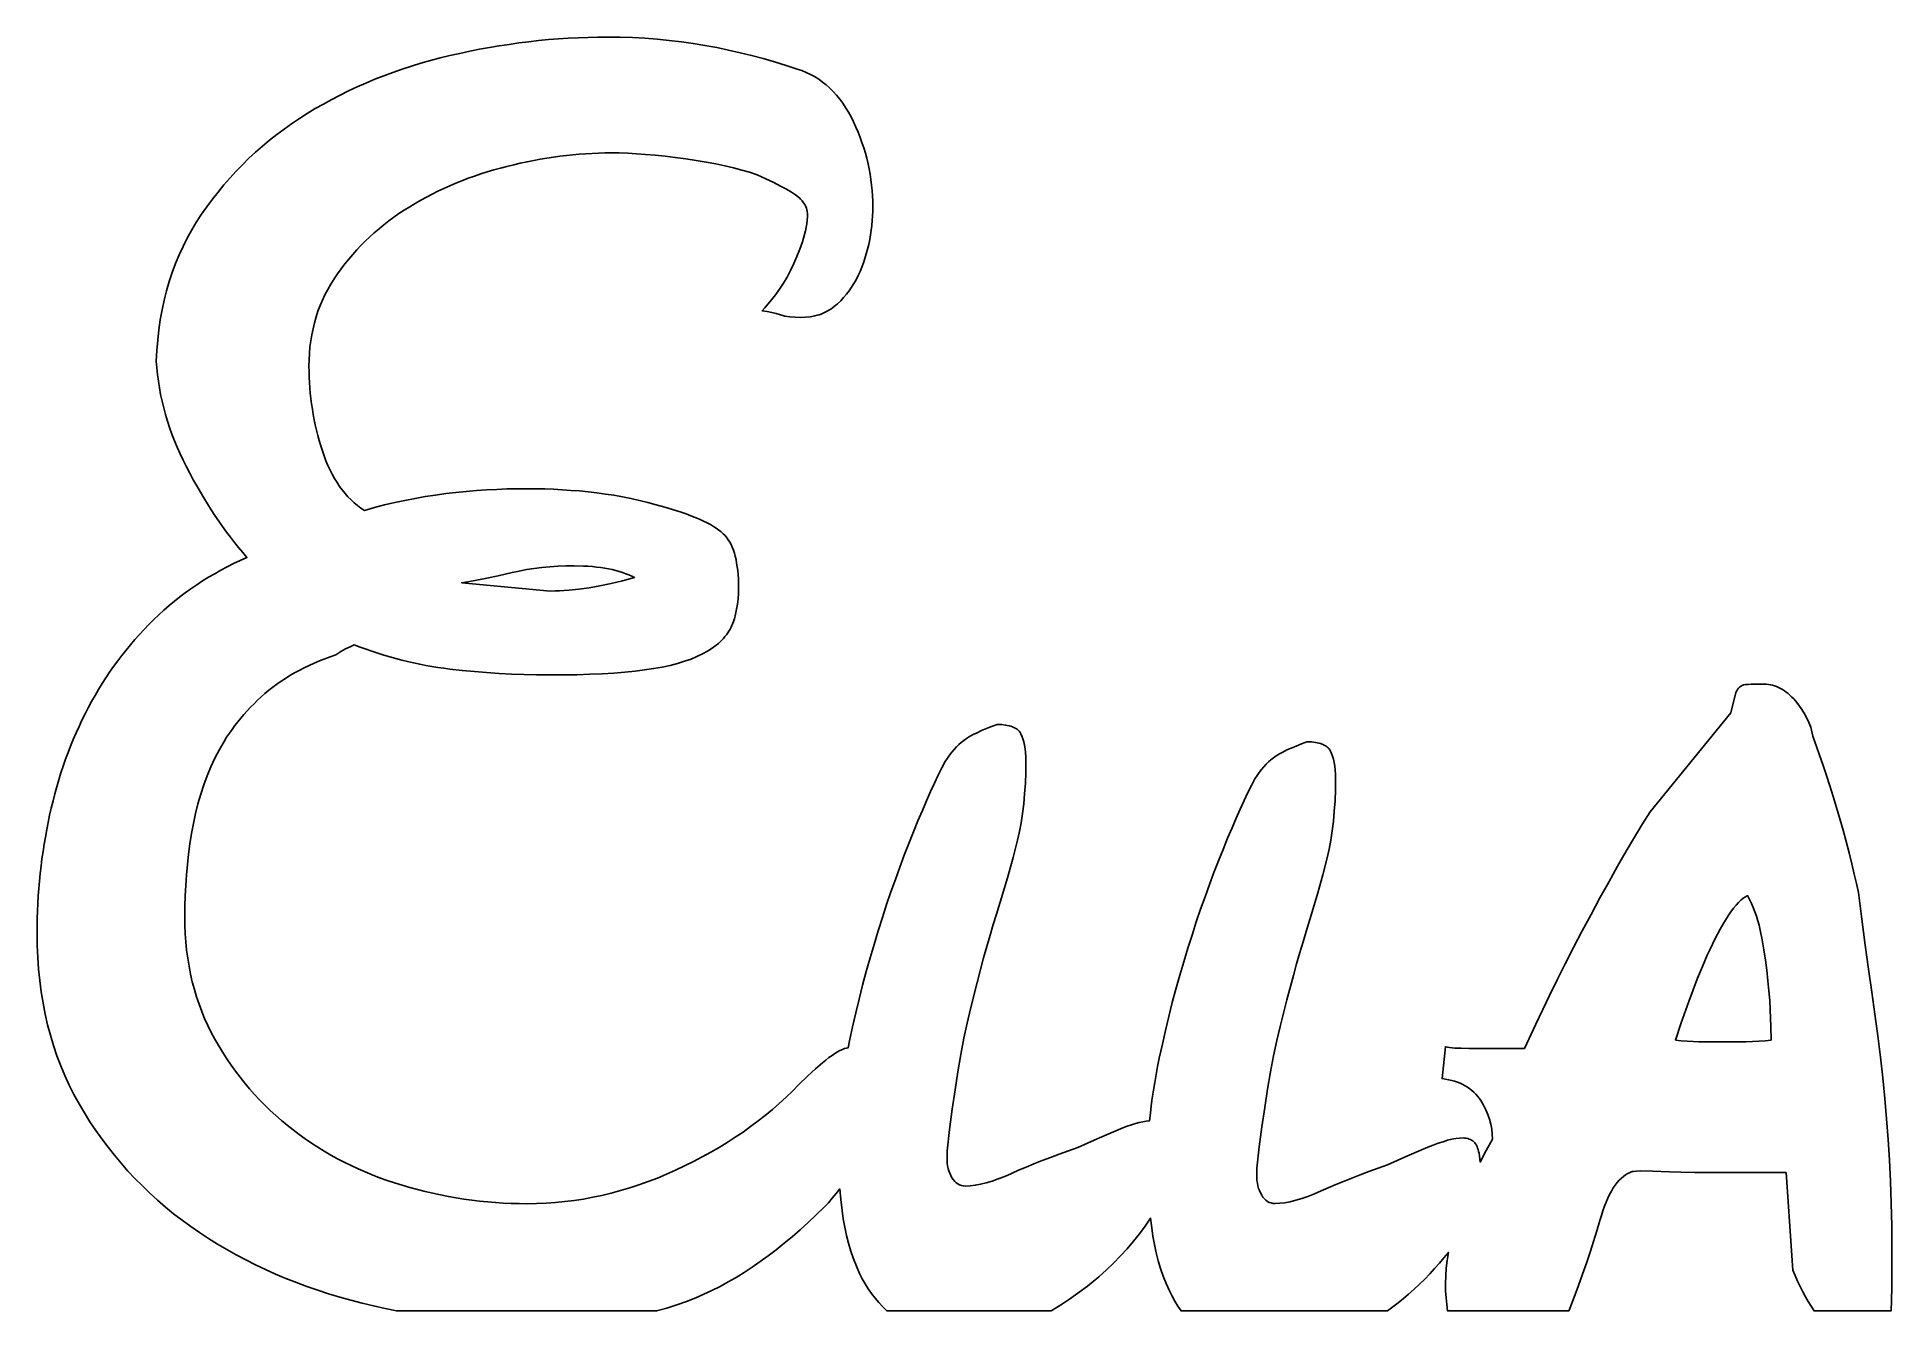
# Model space of a CAD drawing. Extents: x 24 to 170, y 15 to 115.
import ezdxf

# ---------------------------------------------------------------- set-up
doc = ezdxf.new("R2010")
doc.units = 0
doc.layers.add('CAMADA_1', color=18, linetype='CONTINUOUS')

msp = doc.modelspace()

# ---------------------------------------------------------------- linework, layer by layer
at = {"layer": 'CAMADA_1'}
for points in [[(52.3, 14.77), (51.4, 14.96), (50.5, 15.16), (49.61, 15.37), (48.72, 15.6), (47.84, 15.85), (46.96, 16.11), (46.11, 16.39), (45.26, 16.68), (44.43, 16.99), (43.61, 17.32), (42.8, 17.66), (42.01, 18.01), (41.23, 18.38), (40.46, 18.77), (39.7, 19.17), (38.96, 19.59), (38.23, 20.02), (37.51, 20.47), (36.81, 20.93), (36.12, 21.41), (35.44, 21.9), (34.78, 22.41), (34.14, 22.93), (33.52, 23.47), (32.91, 24.02), (32.32, 24.59), (31.74, 25.17), (31.19, 25.76), (30.65, 26.37), (30.12, 27), (29.62, 27.63), (29.13, 28.29), (28.66, 28.95), (28.2, 29.64), (27.76, 30.33), (27.34, 31.04), (26.94, 31.77), (26.57, 32.51), (26.22, 33.26), (25.9, 34.03), (25.6, 34.82), (25.33, 35.62), (25.09, 36.43), (24.87, 37.26), (24.68, 38.1), (24.51, 38.96), (24.37, 39.84), (24.25, 40.73), (24.16, 41.63), (24.1, 42.55), (24.06, 43.49), (24.04, 44.44), (24.05, 45.03), (24.06, 45.62), (24.08, 46.21), (24.11, 46.8), (24.14, 47.39), (24.18, 47.97), (24.23, 48.55), (24.29, 49.14), (24.36, 49.72), (24.43, 50.3), (24.51, 50.87), (24.6, 51.45), (24.7, 52.02), (24.8, 52.6), (24.91, 53.17), (25.03, 53.74), (25.16, 54.3), (25.3, 54.87), (25.44, 55.42), (25.59, 55.97), (25.76, 56.52), (25.92, 57.06), (26.1, 57.6), (26.29, 58.13), (26.48, 58.65), (26.68, 59.17), (26.89, 59.69), (27.11, 60.2), (27.34, 60.7), (27.57, 61.2), (27.82, 61.69), (28.07, 62.18), (28.33, 62.67), (28.6, 63.14), (28.87, 63.61), (29.16, 64.08), (29.45, 64.53), (29.75, 64.98), (30.06, 65.43), (30.38, 65.86), (30.7, 66.29), (31.04, 66.71), (31.38, 67.13), (31.73, 67.54), (32.09, 67.94), (32.46, 68.34), (32.83, 68.73), (33.22, 69.11), (33.61, 69.49), (34.01, 69.85), (34.42, 70.21), (34.84, 70.55), (35.26, 70.89), (35.7, 71.22), (36.14, 71.54), (36.6, 71.85), (37.06, 72.15), (37.53, 72.44), (38.01, 72.72), (38.5, 73), (38.99, 73.26), (39.5, 73.51), (40.02, 73.76), (40.54, 73.99), (40.21, 74.38), (39.89, 74.77), (39.57, 75.17), (39.25, 75.58), (38.94, 75.99), (38.63, 76.42), (38.33, 76.85), (38.03, 77.29), (37.74, 77.74), (37.45, 78.2), (37.16, 78.67), (36.88, 79.14), (36.6, 79.62), (36.32, 80.11), (36.05, 80.61), (35.79, 81.12), (35.53, 81.63), (35.29, 82.14), (35.06, 82.66), (34.85, 83.17), (34.65, 83.69), (34.46, 84.21), (34.29, 84.72), (34.14, 85.24), (34, 85.76), (33.87, 86.28), (33.76, 86.81), (33.66, 87.33), (33.58, 87.85), (33.51, 88.38), (33.45, 88.9), (33.41, 89.43), (33.46, 90.27), (33.53, 91.08), (33.62, 91.89), (33.73, 92.68), (33.87, 93.45), (34.04, 94.21), (34.23, 94.95), (34.44, 95.68), (34.67, 96.4), (34.93, 97.1), (35.21, 97.78), (35.52, 98.45), (35.85, 99.1), (36.2, 99.74), (36.58, 100.37), (36.98, 100.98), (37.4, 101.57), (37.83, 102.16), (38.27, 102.72), (38.73, 103.28), (39.21, 103.82), (39.69, 104.35), (40.19, 104.86), (40.7, 105.37), (41.23, 105.85), (41.77, 106.33), (42.32, 106.79), (42.89, 107.24), (43.47, 107.67), (44.06, 108.09), (44.67, 108.5), (45.29, 108.9), (45.92, 109.28), (46.56, 109.64), (47.21, 110), (47.87, 110.34), (48.54, 110.67), (49.22, 110.99), (49.9, 111.29), (50.6, 111.58), (51.31, 111.86), (52.02, 112.13), (52.75, 112.38), (53.48, 112.62), (54.22, 112.85), (54.97, 113.06), (55.73, 113.26), (56.51, 113.45), (57.28, 113.62), (58.06, 113.79), (58.83, 113.94), (59.61, 114.08), (60.38, 114.21), (61.16, 114.33), (61.93, 114.44), (62.71, 114.54), (63.48, 114.62), (64.26, 114.7), (65.03, 114.76), (65.81, 114.81), (66.58, 114.85), (67.36, 114.88), (68.13, 114.89), (68.91, 114.9), (69.89, 114.89), (70.87, 114.86), (71.84, 114.81), (72.8, 114.73), (73.75, 114.64), (74.7, 114.53), (75.63, 114.39), (76.56, 114.24), (77.48, 114.07), (78.4, 113.88), (79.32, 113.67), (80.22, 113.45), (81.13, 113.21), (82.03, 112.95), (82.93, 112.68), (83.82, 112.39), (84.18, 112.27), (84.52, 112.13), (84.86, 111.96), (85.18, 111.79), (85.5, 111.59), (85.8, 111.37), (86.1, 111.14), (86.38, 110.89), (86.65, 110.62), (86.91, 110.34), (87.16, 110.03), (87.4, 109.71), (87.62, 109.37), (87.84, 109.01), (88.05, 108.63), (88.24, 108.24), (88.42, 107.83), (88.6, 107.42), (88.76, 107.02), (88.9, 106.61), (89.04, 106.2), (89.17, 105.78), (89.28, 105.37), (89.38, 104.95), (89.47, 104.54), (89.54, 104.12), (89.61, 103.7), (89.66, 103.27), (89.7, 102.85), (89.73, 102.43), (89.75, 102), (89.76, 101.57), (89.75, 101.21), (89.74, 100.84), (89.71, 100.47), (89.68, 100.1), (89.63, 99.73), (89.57, 99.36), (89.51, 98.98), (89.43, 98.6), (89.34, 98.23), (89.24, 97.86), (89.13, 97.5), (89.02, 97.15), (88.89, 96.81), (88.75, 96.48), (88.6, 96.15), (88.44, 95.83), (88.27, 95.52), (88.08, 95.23), (87.89, 94.95), (87.68, 94.68), (87.46, 94.42), (87.23, 94.17), (86.98, 93.94), (86.72, 93.72), (86.59, 93.62), (86.45, 93.52), (86.31, 93.43), (86.16, 93.35), (86.01, 93.27), (85.86, 93.2), (85.7, 93.13), (85.54, 93.08), (85.37, 93.03), (85.2, 92.98), (84.84, 92.92), (84.47, 92.88), (84.08, 92.86), (83.64, 92.88), (83.23, 92.91), (82.85, 92.97), (82.67, 93.01), (82.5, 93.06), (82.16, 93.16), (81.81, 93.24), (81.44, 93.32), (81.05, 93.39), (81.26, 93.62), (81.51, 93.9), (81.79, 94.24), (82.1, 94.64), (82.43, 95.09), (82.73, 95.55), (83.02, 96.04), (83.29, 96.56), (83.55, 97.09), (83.79, 97.65), (84.01, 98.22), (84.22, 98.8), (84.31, 99.1), (84.39, 99.39), (84.46, 99.67), (84.51, 99.96), (84.56, 100.23), (84.59, 100.51), (84.61, 100.78), (84.61, 101.04), (84.6, 101.18), (84.58, 101.31), (84.54, 101.45), (84.48, 101.59), (84.41, 101.73), (84.31, 101.87), (84.21, 102.02), (84.08, 102.17), (84.01, 102.24), (83.91, 102.33), (83.67, 102.51), (83.35, 102.71), (82.96, 102.94), (82.5, 103.19), (81.96, 103.46), (81.34, 103.76), (80.65, 104.08), (80.07, 104.27), (79.46, 104.45), (78.81, 104.63), (78.13, 104.79), (77.41, 104.94), (76.66, 105.08), (75.87, 105.21), (75.05, 105.33), (74.22, 105.44), (73.42, 105.53), (72.64, 105.61), (71.89, 105.68), (71.17, 105.73), (70.48, 105.77), (69.81, 105.79), (69.17, 105.79), (68.68, 105.79), (68.18, 105.78), (67.68, 105.76), (67.18, 105.73), (66.67, 105.69), (66.17, 105.65), (65.66, 105.59), (65.15, 105.53), (64.64, 105.46), (64.12, 105.38), (63.61, 105.3), (63.09, 105.2), (62.57, 105.1), (62.04, 104.99), (61.52, 104.87), (60.99, 104.74), (60.47, 104.6), (59.95, 104.46), (59.44, 104.31), (58.93, 104.14), (58.43, 103.98), (57.94, 103.8), (57.45, 103.61), (56.97, 103.42), (56.49, 103.22), (56.02, 103.01), (55.56, 102.79), (55.1, 102.56), (54.65, 102.33), (54.21, 102.08), (53.77, 101.83), (53.34, 101.57), (52.91, 101.3), (52.5, 101.03), (52.09, 100.74), (51.7, 100.45), (51.31, 100.15), (50.93, 99.84), (50.56, 99.52), (50.2, 99.2), (49.85, 98.86), (49.51, 98.52), (49.18, 98.17), (48.86, 97.81), (48.55, 97.44), (48.24, 97.07), (47.95, 96.69), (47.66, 96.29), (47.39, 95.89), (47.14, 95.49), (46.9, 95.07), (46.68, 94.65), (46.48, 94.22), (46.3, 93.79), (46.13, 93.35), (45.98, 92.9), (45.85, 92.44), (45.74, 91.97), (45.64, 91.5), (45.56, 91.02), (45.5, 90.54), (45.46, 90.04), (45.43, 89.54), (45.42, 89.04), (45.43, 88.61), (45.44, 88.18), (45.46, 87.76), (45.49, 87.33), (45.52, 86.91), (45.57, 86.49), (45.62, 86.07), (45.69, 85.65), (45.76, 85.24), (45.83, 84.82), (45.92, 84.41), (46.01, 84), (46.12, 83.59), (46.23, 83.18), (46.35, 82.78), (46.48, 82.37), (46.61, 81.98), (46.76, 81.59), (46.91, 81.22), (47.08, 80.87), (47.25, 80.53), (47.44, 80.2), (47.63, 79.88), (47.83, 79.58), (48.04, 79.3), (48.26, 79.03), (48.49, 78.77), (48.73, 78.53), (48.98, 78.29), (49.23, 78.08), (49.5, 77.88), (49.78, 77.69), (50.57, 77.91), (51.36, 78.12), (52.16, 78.31), (52.96, 78.48), (53.76, 78.64), (54.56, 78.78), (55.37, 78.9), (56.18, 79.01), (56.98, 79.1), (57.79, 79.18), (58.59, 79.25), (59.39, 79.3), (60.19, 79.35), (60.99, 79.38), (61.78, 79.4), (62.58, 79.4), (63.27, 79.4), (63.96, 79.38), (64.64, 79.36), (65.33, 79.32), (66.01, 79.27), (66.69, 79.22), (67.37, 79.15), (68.05, 79.07), (68.73, 78.98), (69.4, 78.88), (70.07, 78.76), (70.74, 78.63), (71.41, 78.48), (72.07, 78.32), (72.73, 78.14), (73.4, 77.95), (74.28, 77.69), (74.69, 77.55), (75.08, 77.42), (75.45, 77.28), (75.8, 77.14), (76.12, 77), (76.43, 76.86), (76.72, 76.72), (76.98, 76.58), (77.23, 76.44), (77.45, 76.29), (77.66, 76.15), (77.84, 76), (78, 75.86), (78.15, 75.71), (78.27, 75.55), (78.39, 75.38), (78.5, 75.2), (78.61, 75.01), (78.7, 74.8), (78.79, 74.58), (78.87, 74.34), (78.94, 74.09), (79, 73.83), (79.05, 73.55), (79.1, 73.26), (79.14, 72.96), (79.16, 72.65), (79.19, 72.32), (79.2, 71.97), (79.2, 71.62), (79.19, 71.17), (79.16, 70.73), (79.12, 70.32), (79.05, 69.92), (78.97, 69.54), (78.87, 69.18), (78.75, 68.84), (78.61, 68.52), (78.53, 68.36), (78.44, 68.21), (78.35, 68.06), (78.24, 67.92), (78.13, 67.77), (78.01, 67.63), (77.89, 67.5), (77.75, 67.36), (77.61, 67.23), (77.45, 67.1), (77.12, 66.86), (76.76, 66.63), (76.36, 66.41), (75.93, 66.2), (75.46, 66.01), (74.95, 65.83), (74.4, 65.66), (73.81, 65.51), (73.19, 65.38), (72.52, 65.26), (71.81, 65.15), (71.06, 65.06), (70.25, 64.98), (69.39, 64.91), (68.48, 64.86), (67.51, 64.81), (66.49, 64.78), (65.42, 64.76), (64.29, 64.76), (63.3, 64.76), (62.32, 64.79), (61.34, 64.82), (60.37, 64.87), (59.39, 64.94), (58.43, 65.02), (57.46, 65.11), (56.51, 65.22), (56.03, 65.28), (55.55, 65.35), (55.08, 65.43), (54.6, 65.51), (54.13, 65.6), (53.65, 65.7), (53.18, 65.81), (52.71, 65.93), (52.24, 66.05), (51.77, 66.18), (51.31, 66.32), (50.84, 66.47), (50.37, 66.62), (49.91, 66.78), (49.45, 66.95), (48.98, 67.13), (48.65, 66.98), (48.29, 66.8), (47.92, 66.59), (47.53, 66.34), (47.09, 66.19), (46.66, 66.03), (46.24, 65.86), (45.83, 65.69), (45.43, 65.51), (45.04, 65.32), (44.65, 65.12), (44.28, 64.92), (43.92, 64.71), (43.57, 64.49), (43.23, 64.27), (42.89, 64.04), (42.57, 63.8), (42.26, 63.55), (41.95, 63.3), (41.66, 63.04), (41.38, 62.77), (41.1, 62.5), (40.83, 62.23), (40.57, 61.95), (40.31, 61.66), (40.07, 61.37), (39.83, 61.08), (39.6, 60.78), (39.38, 60.48), (39.16, 60.17), (38.95, 59.86), (38.75, 59.54), (38.56, 59.22), (38.38, 58.89), (38.2, 58.56), (38.03, 58.22), (37.71, 57.54), (37.42, 56.84), (37.15, 56.12), (36.91, 55.39), (36.69, 54.64), (36.5, 53.87), (36.33, 53.09), (36.18, 52.29), (36.06, 51.48), (35.95, 50.67), (35.86, 49.85), (35.79, 49.04), (35.73, 48.22), (35.69, 47.4), (35.66, 46.58), (35.66, 45.75), (35.67, 45.08), (35.69, 44.42), (35.74, 43.77), (35.8, 43.12), (35.89, 42.49), (35.99, 41.86), (36.11, 41.25), (36.25, 40.64), (36.41, 40.04), (36.58, 39.46), (36.78, 38.88), (36.99, 38.31), (37.22, 37.75), (37.48, 37.2), (37.74, 36.65), (38.03, 36.12), (38.33, 35.6), (38.65, 35.09), (38.97, 34.59), (39.31, 34.09), (39.65, 33.61), (40.01, 33.14), (40.38, 32.68), (40.75, 32.23), (41.14, 31.79), (41.54, 31.36), (41.95, 30.94), (42.37, 30.53), (42.81, 30.13), (43.25, 29.74), (43.7, 29.36), (44.17, 29), (44.64, 28.64), (45.12, 28.29), (45.62, 27.96), (46.11, 27.64), (46.62, 27.32), (47.14, 27.02), (47.66, 26.73), (48.19, 26.46), (48.73, 26.19), (49.28, 25.93), (49.84, 25.69), (50.4, 25.46), (50.98, 25.24), (51.56, 25.03), (52.15, 24.83), (52.74, 24.64), (53.35, 24.47), (53.95, 24.3), (54.56, 24.15), (55.17, 24.01), (55.77, 23.88), (56.38, 23.76), (57, 23.65), (57.61, 23.55), (58.23, 23.47), (58.84, 23.39), (59.46, 23.33), (60.08, 23.28), (60.7, 23.24), (61.32, 23.21), (61.95, 23.2), (62.58, 23.19), (63.32, 23.2), (64.06, 23.23), (64.8, 23.28), (65.53, 23.36), (66.27, 23.45), (67, 23.56), (67.73, 23.7), (68.46, 23.85), (69.19, 24.03), (69.92, 24.22), (70.65, 24.44), (71.37, 24.68), (72.09, 24.93), (72.82, 25.21), (73.54, 25.51), (74.25, 25.83), (74.96, 26.17), (75.66, 26.51), (76.34, 26.87), (77.01, 27.24), (77.67, 27.62), (78.31, 28.01), (78.93, 28.42), (79.55, 28.83), (80.15, 29.26), (80.73, 29.7), (81.3, 30.14), (81.86, 30.6), (82.4, 31.08), (82.93, 31.56), (83.45, 32.05), (83.95, 32.56), (84.62, 33.21), (85.24, 33.79), (85.8, 34.27), (86.06, 34.49), (86.31, 34.68), (86.55, 34.85), (86.77, 35), (86.98, 35.13), (87.17, 35.23), (87.36, 35.32), (87.52, 35.39), (87.68, 35.43), (87.82, 35.46), (87.93, 35.99), (88.17, 37.1), (88.42, 38.19), (88.68, 39.28), (88.95, 40.37), (89.24, 41.44), (89.54, 42.51), (89.85, 43.58), (90.18, 44.64), (90.51, 45.68), (90.84, 46.71), (91.18, 47.71), (91.53, 48.69), (91.88, 49.66), (92.23, 50.6), (92.59, 51.52), (92.95, 52.42), (93.3, 53.29), (93.65, 54.11), (93.98, 54.87), (94.3, 55.59), (94.61, 56.26), (94.9, 56.88), (95.18, 57.45), (95.45, 57.96), (95.62, 58.22), (95.79, 58.46), (95.97, 58.69), (96.15, 58.9), (96.33, 59.1), (96.52, 59.29), (96.71, 59.46), (96.91, 59.61), (97.12, 59.76), (97.37, 59.92), (97.65, 60.07), (97.96, 60.22), (98.31, 60.38), (98.69, 60.54), (99.1, 60.7), (99.54, 60.87), (99.89, 60.86), (100.2, 60.82), (100.48, 60.77), (100.61, 60.73), (100.73, 60.69), (100.84, 60.64), (100.95, 60.58), (101.04, 60.52), (101.13, 60.46), (101.21, 60.39), (101.28, 60.31), (101.34, 60.23), (101.39, 60.14), (101.48, 59.95), (101.56, 59.73), (101.63, 59.5), (101.69, 59.23), (101.73, 58.95), (101.76, 58.65), (101.78, 58.32), (101.79, 57.96), (101.78, 57.09), (101.75, 56.24), (101.69, 55.42), (101.62, 54.63), (101.53, 53.87), (101.42, 53.14), (101.28, 52.44), (101.13, 51.76), (100.78, 50.41), (100.39, 48.99), (99.95, 47.51), (99.48, 45.96), (99.23, 45.15), (98.98, 44.3), (98.73, 43.42), (98.47, 42.51), (97.96, 40.58), (97.43, 38.5), (97.17, 37.39), (96.92, 36.2), (96.68, 34.92), (96.44, 33.57), (96.22, 32.14), (96, 30.62), (95.79, 29.03), (95.59, 27.35), (95.59, 26.82), (95.59, 26.6), (95.61, 26.38), (95.64, 26.17), (95.68, 25.97), (95.74, 25.77), (95.81, 25.59), (95.89, 25.41), (95.98, 25.24), (96.08, 25.09), (96.2, 24.95), (96.32, 24.84), (96.44, 24.75), (96.58, 24.67), (96.72, 24.62), (96.88, 24.59), (97.04, 24.58), (97.41, 24.6), (97.81, 24.64), (98.23, 24.72), (98.67, 24.83), (99.13, 24.97), (99.62, 25.14), (100.13, 25.34), (100.67, 25.57), (101.22, 25.82), (101.81, 26.07), (102.42, 26.32), (103.06, 26.58), (103.72, 26.83), (104.41, 27.09), (105.88, 27.62), (107.4, 28.29), (109.04, 29), (109.41, 29.15), (109.76, 29.28), (110.09, 29.4), (110.41, 29.49), (110.71, 29.57), (110.99, 29.64), (111.26, 29.68), (111.52, 29.71), (111.58, 30.3), (111.65, 30.9), (111.73, 31.5), (111.82, 32.11), (111.92, 32.73), (112.03, 33.35), (112.15, 33.99), (112.28, 34.63), (112.52, 35.73), (112.77, 36.82), (113.03, 37.91), (113.3, 39), (113.59, 40.07), (113.89, 41.15), (114.2, 42.21), (114.53, 43.27), (114.86, 44.31), (115.19, 45.34), (115.53, 46.34), (115.88, 47.33), (116.23, 48.29), (116.58, 49.23), (116.94, 50.15), (117.3, 51.05), (117.65, 51.92), (118, 52.74), (118.33, 53.5), (118.65, 54.22), (118.96, 54.89), (119.25, 55.51), (119.53, 56.08), (119.8, 56.6), (119.97, 56.85), (120.14, 57.1), (120.32, 57.32), (120.5, 57.54), (120.68, 57.74), (120.87, 57.92), (121.06, 58.09), (121.25, 58.25), (121.47, 58.4), (121.72, 58.55), (122, 58.7), (122.31, 58.86), (122.66, 59.01), (123.04, 59.17), (123.45, 59.34), (123.89, 59.5), (124.24, 59.49), (124.55, 59.45), (124.83, 59.4), (124.96, 59.36), (125.08, 59.32), (125.19, 59.27), (125.3, 59.22), (125.39, 59.16), (125.48, 59.09), (125.56, 59.02), (125.63, 58.94), (125.69, 58.86), (125.74, 58.77), (125.83, 58.58), (125.91, 58.37), (125.98, 58.13), (126.04, 57.87), (126.08, 57.58), (126.11, 57.28), (126.13, 56.95), (126.14, 56.6), (126.13, 55.72), (126.1, 54.87), (126.04, 54.05), (125.97, 53.26), (125.88, 52.5), (125.77, 51.77), (125.63, 51.07), (125.48, 50.39), (125.13, 49.04), (124.74, 47.62), (124.3, 46.14), (123.83, 44.59), (123.58, 43.78), (123.33, 42.94), (123.08, 42.06), (122.82, 41.14), (122.31, 39.21), (121.78, 37.13), (121.52, 36.02), (121.27, 34.83), (121.03, 33.56), (120.79, 32.2), (120.57, 30.77), (120.35, 29.25), (120.14, 27.66), (119.94, 25.98), (119.94, 25.46), (119.94, 25.23), (119.96, 25.01), (119.99, 24.8), (120.03, 24.6), (120.09, 24.4), (120.16, 24.22), (120.24, 24.04), (120.33, 23.87), (120.43, 23.72), (120.55, 23.58), (120.67, 23.47), (120.79, 23.38), (120.93, 23.3), (121.07, 23.25), (121.23, 23.22), (121.39, 23.21), (121.76, 23.23), (122.16, 23.27), (122.58, 23.35), (123.02, 23.46), (123.48, 23.6), (123.97, 23.77), (124.48, 23.97), (125.02, 24.2), (125.57, 24.45), (126.16, 24.7), (126.77, 24.95), (127.41, 25.21), (128.07, 25.46), (128.76, 25.72), (130.23, 26.25), (131.75, 26.92), (133.39, 27.63), (133.81, 27.8), (134.21, 27.95), (134.59, 28.07), (134.95, 28.18), (135.28, 28.26), (135.6, 28.31), (135.89, 28.35), (136.17, 28.36), (136.29, 28.35), (136.42, 28.34), (136.53, 28.32), (136.64, 28.28), (136.74, 28.24), (136.84, 28.19), (136.93, 28.13), (137.01, 28.06), (137.08, 27.98), (137.15, 27.89), (137.21, 27.8), (137.27, 27.69), (137.31, 27.57), (137.36, 27.45), (137.39, 27.31), (137.42, 27.17), (137.52, 26.47), (137.98, 27.37), (138.48, 28.27), (138.46, 28.67), (138.42, 29.06), (138.35, 29.44), (138.25, 29.83), (138.12, 30.2), (137.96, 30.58), (137.77, 30.94), (137.56, 31.31), (137.44, 31.49), (137.31, 31.65), (137.17, 31.81), (137.02, 31.96), (136.86, 32.1), (136.7, 32.23), (136.52, 32.35), (136.33, 32.46), (136.14, 32.57), (135.94, 32.66), (135.72, 32.74), (135.5, 32.82), (135.27, 32.88), (135.03, 32.94), (134.78, 32.99), (134.52, 33.03), (134.78, 35.53), (134.93, 35.5), (135.1, 35.47), (135.51, 35.43), (136.02, 35.41), (136.63, 35.4), (140.99, 35.4), (141.88, 37.3), (142.97, 39.56), (143.57, 40.79), (144.2, 42.05), (144.86, 43.33), (145.54, 44.64), (146.23, 45.94), (146.92, 47.23), (147.62, 48.48), (148.31, 49.72), (148.99, 50.9), (149.65, 52.01), (150.28, 53.05), (150.88, 54.01), (157.22, 61.79), (157.61, 63.37), (157.68, 63.5), (157.75, 63.61), (157.82, 63.71), (157.89, 63.79), (157.97, 63.85), (158.05, 63.91), (158.12, 63.94), (158.21, 63.97), (158.38, 64), (158.59, 64.02), (158.81, 64.03), (159.06, 64.03), (159.86, 64.03), (160.02, 64.03), (160.18, 64.01), (160.34, 63.99), (160.5, 63.95), (160.66, 63.91), (160.82, 63.85), (160.97, 63.78), (161.13, 63.7), (161.28, 63.62), (161.43, 63.52), (161.58, 63.41), (161.72, 63.29), (161.87, 63.16), (162.01, 63.02), (162.16, 62.87), (162.3, 62.72), (162.56, 62.38), (162.8, 62.05), (163.02, 61.71), (163.2, 61.36), (163.36, 61.01), (163.5, 60.66), (163.6, 60.3), (163.68, 59.94), (164.47, 57.63), (164.74, 56.86), (165, 56.05), (165.27, 55.21), (165.53, 54.34), (165.79, 53.45), (166.04, 52.55), (166.28, 51.66), (166.52, 50.77), (166.74, 49.91), (166.93, 49.11), (167.1, 48.36), (167.25, 47.67), (167.51, 45.55), (167.77, 43.53), (168.04, 41.62), (168.3, 39.82), (168.55, 38.09), (168.78, 36.39), (168.98, 34.72), (169.16, 33.09), (169.32, 31.47), (169.46, 29.86), (169.58, 28.24), (169.69, 26.63), (169.77, 24.97), (169.83, 23.24), (169.87, 21.44), (169.88, 19.57), (169.88, 17.99), (169.87, 16.66), (169.85, 15.59), (169.82, 14.77), (163.76, 14.77), (163.53, 15.13), (163.31, 15.5), (163.09, 15.88), (162.88, 16.27), (162.67, 16.68), (162.47, 17.1), (162.28, 17.54), (162.1, 17.98), (161.57, 25.64), (157.35, 25.64), (155.75, 25.64), (154.4, 25.65), (153.28, 25.67), (152.4, 25.7), (151.06, 25.75), (150.09, 25.77), (149.79, 25.76), (149.56, 25.73), (149.47, 25.72), (149.4, 25.69), (149.34, 25.67), (149.3, 25.64), (149.12, 25.56), (148.94, 25.46), (148.77, 25.34), (148.61, 25.2), (148.44, 25.04), (148.28, 24.86), (148.13, 24.66), (147.98, 24.43), (147.83, 24.19), (147.69, 23.92), (147.55, 23.63), (147.42, 23.32), (147.29, 22.99), (147.16, 22.64), (147.04, 22.27), (146.92, 21.88), (146.68, 21.06), (146.43, 20.23), (146.16, 19.39), (145.87, 18.53), (145.56, 17.65), (145.24, 16.77), (144.9, 15.86), (144.55, 14.95), (144.48, 14.77), (134.95, 14.77), (134.88, 15.27), (134.83, 15.8), (134.79, 16.35), (134.78, 16.93), (134.8, 17.52), (134.84, 18.12), (134.91, 18.74), (135.01, 19.37), (134.66, 18.94), (134.3, 18.51), (133.93, 18.09), (133.55, 17.67), (133.15, 17.27), (132.74, 16.87), (132.31, 16.47), (131.88, 16.09), (131.47, 15.74), (131.06, 15.41), (130.64, 15.08), (130.22, 14.77), (114, 14.77), (113.75, 15.14), (113.51, 15.53), (113.28, 15.93), (113.07, 16.35), (112.82, 16.92), (112.59, 17.5), (112.38, 18.1), (112.2, 18.71), (112.04, 19.33), (111.9, 19.98), (111.78, 20.63), (111.69, 21.3), (111.6, 22.06), (111.18, 21.44), (110.73, 20.83), (110.26, 20.24), (109.76, 19.66), (109.24, 19.09), (108.69, 18.53), (108.12, 17.99), (107.53, 17.45), (107.08, 17.08), (106.63, 16.71), (106.17, 16.36), (105.7, 16.02), (105.23, 15.69), (104.75, 15.37), (104.26, 15.06), (103.77, 14.77), (90.86, 14.77), (90.53, 15.09), (90.23, 15.42), (89.93, 15.77), (89.66, 16.13), (89.4, 16.51), (89.16, 16.9), (88.93, 17.3), (88.72, 17.72), (88.47, 18.29), (88.24, 18.87), (88.03, 19.47), (87.85, 20.08), (87.69, 20.7), (87.55, 21.34), (87.43, 22), (87.34, 22.67), (87.24, 23.52), (87.16, 24.36), (86.87, 23.99), (86.57, 23.62), (86.26, 23.27), (85.93, 22.93), (85.3, 22.31), (84.68, 21.72), (84.05, 21.15), (83.42, 20.6), (82.79, 20.08), (82.16, 19.57), (81.53, 19.09), (80.9, 18.64), (80.27, 18.2), (79.64, 17.79), (79.01, 17.4), (78.37, 17.04), (77.74, 16.69), (77.11, 16.37), (76.47, 16.08), (75.84, 15.8), (75.1, 15.51), (74.34, 15.24), (73.56, 14.99), (72.76, 14.77)], [(64.42, 71.35), (64.77, 71.36), (65.13, 71.37), (65.5, 71.39), (65.87, 71.42), (66.65, 71.5), (67.46, 71.62), (68.3, 71.77), (69.17, 71.95), (70.08, 72.16), (71.02, 72.41), (70.8, 72.52), (70.57, 72.63), (70.33, 72.72), (70.08, 72.81), (69.82, 72.9), (69.55, 72.97), (69.27, 73.04), (68.98, 73.1), (68.67, 73.16), (68.36, 73.2), (68.04, 73.24), (67.71, 73.28), (67.36, 73.3), (67.01, 73.32), (66.27, 73.33), (65.62, 73.33), (64.98, 73.3), (64.35, 73.26), (63.73, 73.2), (63.13, 73.13), (62.53, 73.04), (61.95, 72.93), (61.39, 72.81), (60.3, 72.56), (59.28, 72.34), (58.32, 72.16), (57.43, 72.01)], [(152.86, 36.06), (153.32, 36), (153.79, 35.96), (154.25, 35.94), (154.71, 35.93), (158.4, 35.93), (158.92, 35.94), (159.43, 35.96), (159.91, 36), (160.38, 36.06), (160.37, 37.12), (160.32, 38.44), (160.28, 39.17), (160.22, 39.94), (160.14, 40.72), (160.05, 41.54), (159.95, 42.35), (159.82, 43.15), (159.68, 43.94), (159.53, 44.7), (159.44, 45.08), (159.34, 45.44), (159.23, 45.8), (159.11, 46.14), (158.98, 46.47), (158.85, 46.79), (158.7, 47.11), (158.54, 47.41), (158.37, 47.33), (158.19, 47.21), (158.01, 47.06), (157.83, 46.88), (157.63, 46.67), (157.44, 46.42), (157.23, 46.14), (157.02, 45.82), (156.81, 45.49), (156.59, 45.14), (156.38, 44.77), (156.18, 44.39), (155.97, 44), (155.77, 43.59), (155.57, 43.16), (155.37, 42.72), (154.98, 41.83), (154.61, 40.93), (154.26, 40.01), (153.92, 39.1), (153.32, 37.41)]]:
    msp.add_lwpolyline(points, close=True, dxfattribs=at)

doc.saveas('drawing.dxf')
